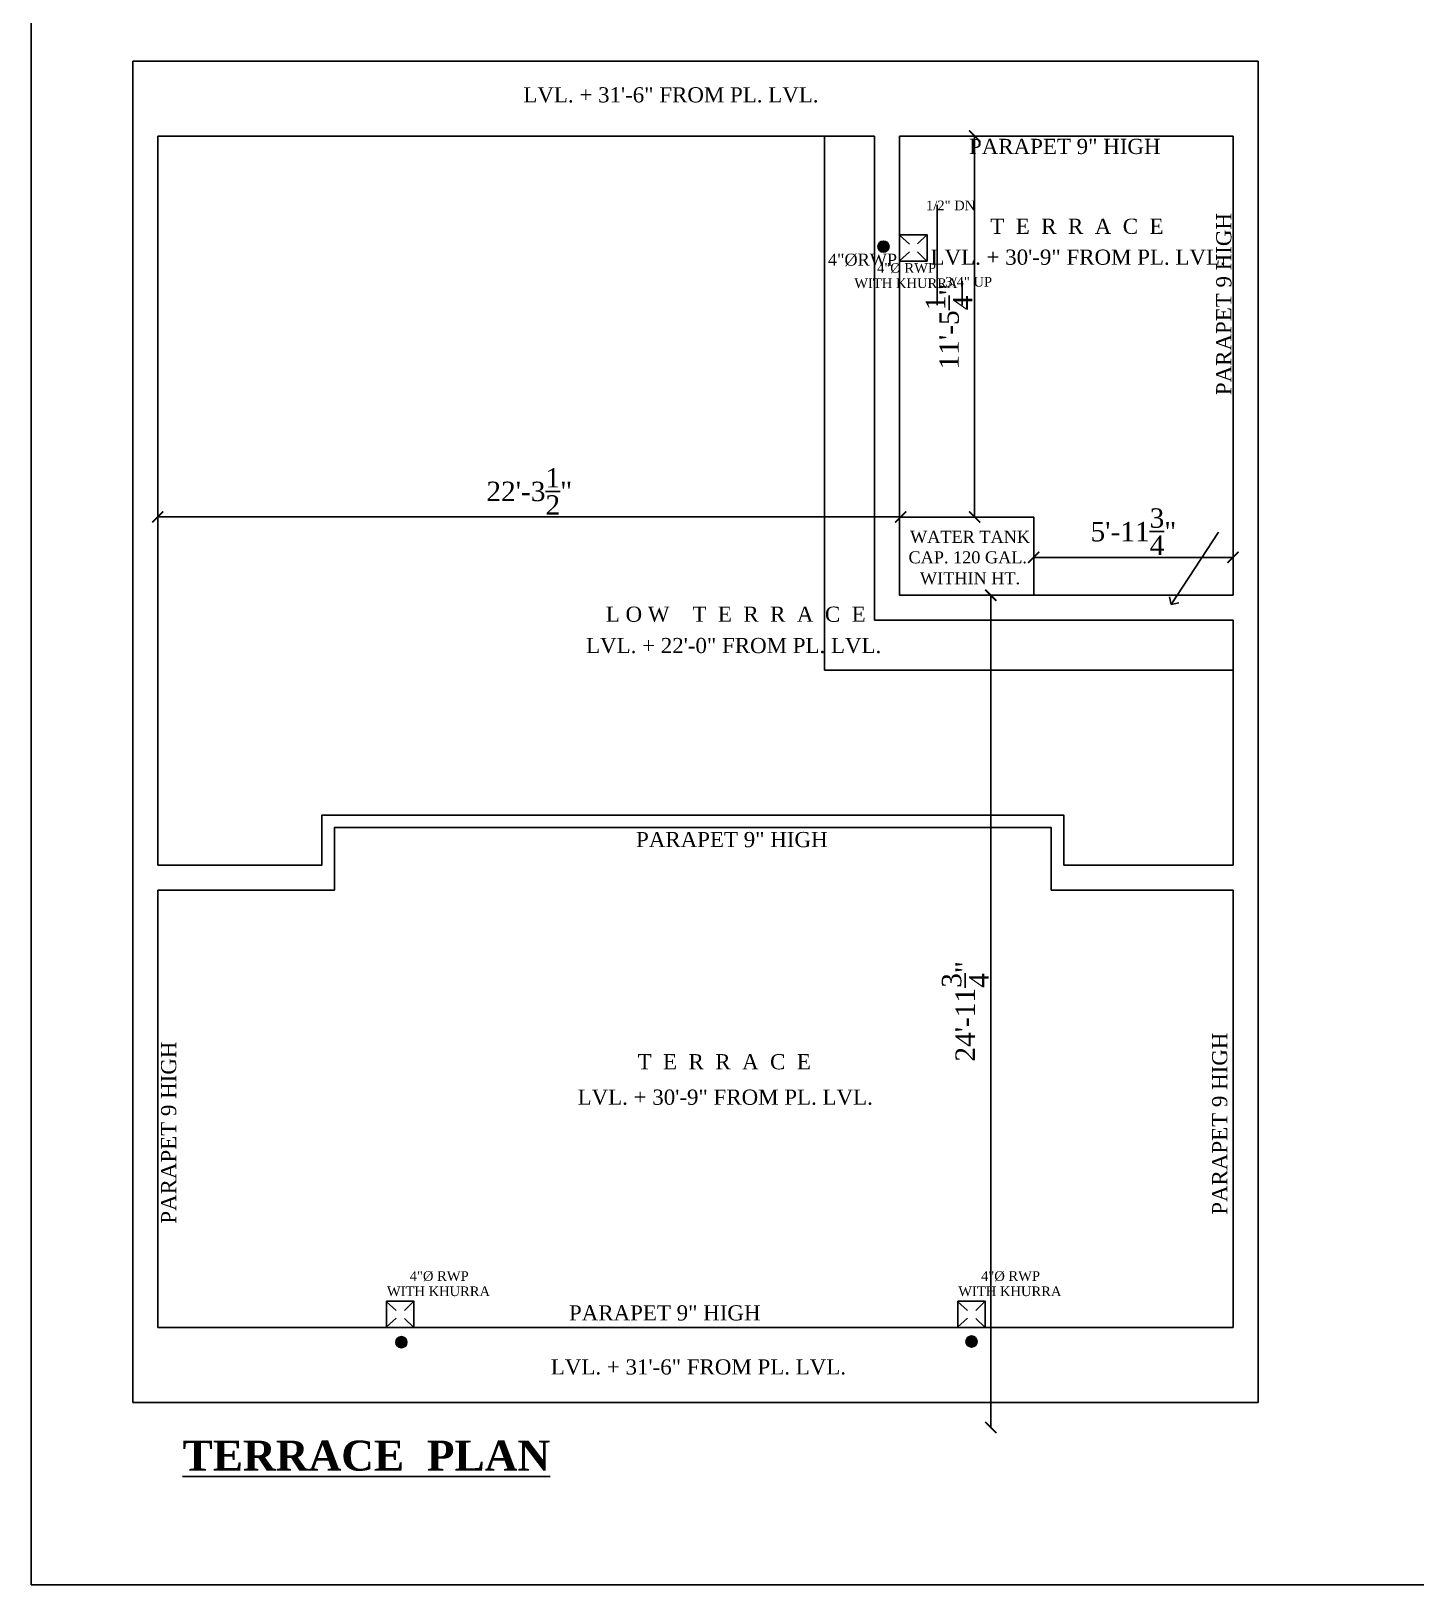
# Model space of a CAD drawing. Header units: feet. Extents: x -3489 to 100857, y -7396 to -4185.
# Drawn here: x 97909 to 98408, y -7396 to -6837 of the extents above; entities that cross this region are included whole.
import ezdxf
from ezdxf.enums import TextEntityAlignment as Align

# ---------------------------------------------------------------- set-up
doc = ezdxf.new("R2010")
doc.units = ezdxf.units.FT
doc.header["$MEASUREMENT"] = 0
doc.linetypes.add('CENTER', pattern=[2, 1.25, -0.25, 0.25, -0.25])
doc.layers.add('BLK_1_TERRACESERVICE_UTILITYDISTANCE', color=25, linetype='Continuous', true_color=0x995f4c, plot=False)
for name, color, linetype in [('SEWERAGE', 163, 'Continuous'), ('SEWRAGE', 35, 'Continuous'), ('TEXT', 5, 'Continuous'), ('TOILET FIXTURES', 35, 'Continuous'), ('WALL', 1, 'Continuous')]:
    doc.layers.add(name, color=color, linetype=linetype)
doc.styles.add('VEENI', font='times.ttf')
doc.styles.add('VINOD', font='times.ttf')
doc.dimstyles.new('VINOD 1', dxfattribs={"dimtxt": 7, "dimasz": 4, "dimexe": 0.25, "dimexo": 2, "dimgap": 1, "dimtad": 1, "dimzin": 3, "dimdsep": 46, "dimlunit": 4, "dimtxsty": 'VINOD', "dimblk": 'ARCHTICK', "dimcen": 0.09, "dimclrd": 256, "dimclre": 256, "dimclrt": 256, "dimadec": 0, "dimazin": 0, "dimtfac": 1, "dimtofl": 0, "dimtmove": 2, "dimatfit": 3, "dimldrblk": 'OPEN90', "dimfxl": 0.25, "dimtolj": 1, "dimtzin": 0, "dimlwd": -1, "dimlwe": -1, "dimarcsym": 0})

# ---------------------------------------------------------------- blocks, each defined once
blk = doc.blocks.new('_ArchTick')
at = {"color": 0, "linetype": 'ByBlock', "const_width": 0.15}
blk.add_lwpolyline([(-0.5, -0.5), (0.5, 0.5)], dxfattribs=at)
blk = doc.blocks.new('_Open90')
at = {"color": 0, "linetype": 'ByBlock', "lineweight": -2}
for p, q in [((0, 0), (-1, 0)), ((-0.5, 0.5), (0, 0)), ((0, 0), (-0.5, -0.5))]:
    blk.add_line(p, q, dxfattribs=at)
blk = doc.blocks.new('*D193')
at = {"layer": 'BLK_1_TERRACESERVICE_UTILITYDISTANCE', "linetype": 'CENTER', "transparency": 16777216}
for p, q in [((97954.74, -7010.08), (97954.74, -7011.83)), ((98222.13, -7011.58), (98222.13, -7011.33))]:
    blk.add_line(p, q, dxfattribs=at)
at = {"layer": 'BLK_1_TERRACESERVICE_UTILITYDISTANCE', "transparency": 16777216}
blk.add_line((98222.13, -7011.58), (97954.74, -7011.58), dxfattribs=at)
at = {"layer": 'Defpoints', "color": 0, "transparency": 16777216}
for p in [(97954.74, -6949.74), (97954.74, -7011.58), (98222.13, -7011.58)]:
    blk.add_point(p, dxfattribs=at)
at = {"layer": 'BLK_1_TERRACESERVICE_UTILITYDISTANCE', "transparency": 16777216, "xscale": 4, "yscale": 4, "zscale": 4, "rotation": 180}
blk.add_blockref('_ArchTick', (97954.74, -7011.58), dxfattribs=at)
at = {"layer": 'BLK_1_TERRACESERVICE_UTILITYDISTANCE', "transparency": 16777216, "xscale": 4, "yscale": 4, "zscale": 4}
blk.add_blockref('_ArchTick', (98222.13, -7011.58), dxfattribs=at)
at = {"layer": 'BLK_1_TERRACESERVICE_UTILITYDISTANCE', "transparency": 16777216, "insert": (98088.43, -7002.37), "char_height": 7, "attachment_point": 5, "style": 'VINOD'}
blk.add_mtext('\\A1;22\'-3{\\H1x;\\S1/2;}"', dxfattribs=at)
blk = doc.blocks.new('*D194')
at = {"layer": 'BLK_1_TERRACESERVICE_UTILITYDISTANCE', "linetype": 'CENTER', "transparency": 16777216}
for p, q in [((98270, -7026.14), (98270, -7026.39)), ((98341.74, -7026.14), (98341.74, -7026.39))]:
    blk.add_line(p, q, dxfattribs=at)
at = {"layer": 'BLK_1_TERRACESERVICE_UTILITYDISTANCE', "transparency": 16777216}
blk.add_line((98270, -7026.14), (98341.74, -7026.14), dxfattribs=at)
at = {"layer": 'Defpoints', "color": 0, "transparency": 16777216}
for p in [(98270, -7025.7), (98341.74, -7025.7), (98341.74, -7026.14)]:
    blk.add_point(p, dxfattribs=at)
at = {"layer": 'BLK_1_TERRACESERVICE_UTILITYDISTANCE', "transparency": 16777216, "xscale": 4, "yscale": 4, "zscale": 4, "rotation": 180}
blk.add_blockref('_ArchTick', (98270, -7026.14), dxfattribs=at)
at = {"layer": 'BLK_1_TERRACESERVICE_UTILITYDISTANCE', "transparency": 16777216, "xscale": 4, "yscale": 4, "zscale": 4}
blk.add_blockref('_ArchTick', (98341.74, -7026.14), dxfattribs=at)
at = {"layer": 'BLK_1_TERRACESERVICE_UTILITYDISTANCE', "transparency": 16777216, "insert": (98305.87, -7016.87), "char_height": 7, "attachment_point": 5, "style": 'VINOD'}
blk.add_mtext('\\A1;5\'-11{\\H1x;\\S3/4;}"', dxfattribs=at)
blk = doc.blocks.new('*D195')
at = {"layer": 'BLK_1_TERRACESERVICE_UTILITYDISTANCE', "linetype": 'CENTER', "transparency": 16777216}
for p, q in [((98248.74, -6874.41), (98248.49, -6874.41)), ((98248.74, -7011.62), (98248.49, -7011.62))]:
    blk.add_line(p, q, dxfattribs=at)
at = {"layer": 'BLK_1_TERRACESERVICE_UTILITYDISTANCE', "transparency": 16777216}
blk.add_line((98248.74, -7011.62), (98248.74, -6874.41), dxfattribs=at)
at = {"layer": 'Defpoints', "color": 0, "transparency": 16777216}
for p in [(98248.74, -6874.41), (98248.74, -6874.41), (98250.57, -7011.62)]:
    blk.add_point(p, dxfattribs=at)
at = {"layer": 'BLK_1_TERRACESERVICE_UTILITYDISTANCE', "transparency": 16777216, "xscale": 4, "yscale": 4, "zscale": 4}
for p, rotation in [((98248.74, -6874.41), 90), ((98248.74, -7011.62), 270)]:
    blk.add_blockref('_ArchTick', p, dxfattribs=dict(at, rotation=rotation))
at = {"layer": 'BLK_1_TERRACESERVICE_UTILITYDISTANCE', "transparency": 16777216, "insert": (98239.53, -6943.02), "char_height": 7, "attachment_point": 5, "rotation": 90, "style": 'VINOD'}
blk.add_mtext('\\A1;11\'-5{\\H1x;\\S1/4;}"', dxfattribs=at)
blk = doc.blocks.new('*D196')
at = {"layer": 'BLK_1_TERRACESERVICE_UTILITYDISTANCE', "linetype": 'CENTER', "transparency": 16777216}
for p, q in [((98254.53, -7039.77), (98254.28, -7039.77)), ((98254.53, -7339.43), (98254.28, -7339.43))]:
    blk.add_line(p, q, dxfattribs=at)
at = {"layer": 'BLK_1_TERRACESERVICE_UTILITYDISTANCE', "transparency": 16777216}
blk.add_line((98254.53, -7039.77), (98254.53, -7339.43), dxfattribs=at)
at = {"layer": 'Defpoints', "color": 0, "transparency": 16777216}
for p in [(98255.03, -7039.77), (98254.53, -7339.43), (98255.03, -7339.43)]:
    blk.add_point(p, dxfattribs=at)
at = {"layer": 'BLK_1_TERRACESERVICE_UTILITYDISTANCE', "transparency": 16777216, "xscale": 4, "yscale": 4, "zscale": 4}
for p, rotation in [((98254.53, -7039.77), 90), ((98254.53, -7339.43), 270)]:
    blk.add_blockref('_ArchTick', p, dxfattribs=dict(at, rotation=rotation))
at = {"layer": 'BLK_1_TERRACESERVICE_UTILITYDISTANCE', "transparency": 16777216, "insert": (98245.32, -7189.6), "char_height": 7, "attachment_point": 5, "rotation": 90, "style": 'VINOD'}
blk.add_mtext('\\A1;24\'-11{\\H1x;\\S3/4;}"', dxfattribs=at)

msp = doc.modelspace()

# ---------------------------------------------------------------- hatches: boundary and pattern name
at = {"layer": 'SEWRAGE'}
h = msp.add_hatch(dxfattribs=at)
h.set_pattern_fill('ANSI31', color=256, style=0)
h.set_pattern_definition([(45, (126445.2617, 6572.83416), (-0.08838834765, 0.08838834765), [])])
h.paths.add_polyline_path([(98213.92366, -6914.22205, 1), (98217.92366, -6914.22205, 1)])
h = msp.add_hatch(dxfattribs=at)
h.set_pattern_fill('ANSI31', color=256, style=0)
h.set_pattern_definition([(45, (126271.7617, 6178.33416), (-0.08838834765, 0.08838834765), [])])
h.paths.add_polyline_path([(98040.42366, -7308.72205, 1), (98044.42366, -7308.72205, 1)])
h = msp.add_hatch(dxfattribs=at)
h.set_pattern_fill('ANSI31', color=256, style=0)
h.set_pattern_definition([(45, (126476.94481, 6178.58272), (-0.08838834765, 0.08838834765), [])])
h.paths.add_polyline_path([(98245.60677, -7308.47349, 1), (98249.60677, -7308.47349, 1)])

# ---------------------------------------------------------------- linework, layer by layer
at = {"layer": 'SEWERAGE', "lineweight": -3, "ltscale": 0.5}
for p, q in [((98221.66965, -6910.13347), (98225.23527, -6913.30922)), ((98228.19757, -6913.28197), (98231.5475, -6909.98701)), ((98221.66965, -6919.31064), (98225.23527, -6916.13489)), ((98228.19757, -6916.16213), (98231.5475, -6919.45709)), ((98036.95172, -7294.10699), (98040.51734, -7297.28274)), ((98043.47964, -7297.2555), (98046.82956, -7293.96054)), ((98242.59819, -7294.10751), (98246.16381, -7297.28326)), ((98249.12611, -7297.25602), (98252.47603, -7293.96106)), ((98036.95172, -7303.28417), (98040.51734, -7300.10842)), ((98043.47964, -7300.13566), (98046.82956, -7303.43062)), ((98242.59819, -7303.28469), (98246.16381, -7300.10894)), ((98249.12611, -7300.13618), (98252.47603, -7303.43114))]:
    msp.add_line(p, q, dxfattribs=at)
for points in [[(98221.73877, -6909.98649), (98231.6177, -6909.98649), (98231.6177, -6919.45761), (98221.73877, -6919.45761)], [(98037.02083, -7293.96002), (98046.89976, -7293.96002), (98046.89976, -7303.43114), (98037.02083, -7303.43114)], [(98242.66731, -7293.96054), (98252.54624, -7293.96054), (98252.54624, -7303.43166), (98242.66731, -7303.43166)]]:
    msp.add_lwpolyline(points, close=True, dxfattribs=at)
at = {"layer": 'SEWRAGE'}
for centre in [(98215.92366, -6914.22205), (98042.42366, -7308.72205), (98247.60677, -7308.47349)]:
    msp.add_circle(centre, 2, dxfattribs=at)
at = {"layer": 'WALL', "ltscale": 200}
for p, q in [((97954.73877, -6847.43114), (97945.73877, -6847.43114)), ((97945.73877, -6847.43114), (97945.73877, -7330.43114)), ((97954.73877, -6847.43114), (98341.73877, -6847.43114)), ((98350.73877, -6847.43114), (98341.73877, -6847.43114)), ((98350.73877, -7330.43114), (98350.73877, -6847.43114)), ((98064.23877, -6874.41262), (97954.73877, -6874.41262)), ((97954.73877, -6874.41262), (97954.73877, -6986.93114)), ((98063.8309, -6874.41262), (98212.73877, -6874.41262)), ((98194.73877, -7066.76948), (98194.73877, -6874.41262)), ((98212.73877, -7048.76948), (98212.73877, -6874.41262)), ((98221.73877, -7039.76948), (98221.73877, -6874.41262)), ((98341.73877, -6874.41262), (98221.73877, -6874.41262)), ((98275.73877, -6874.41262), (98221.73877, -6874.41262)), ((98341.73877, -7039.76948), (98341.73877, -6874.41262)), ((97954.73877, -6986.93114), (97954.73877, -7123.43114)), ((98341.73877, -7039.76948), (98221.73877, -7039.76948)), ((98275.73877, -7039.76948), (98221.73877, -7039.76948)), ((98341.73877, -7048.76948), (98212.73877, -7048.76948)), ((98341.73877, -7136.93114), (98341.73877, -7048.76948)), ((98341.73877, -7066.76948), (98194.73877, -7066.76948)), ((97954.73877, -7123.43114), (97954.73877, -7136.93114)), ((98341.73877, -7136.93114), (98341.73877, -7123.43114)), ((97954.73877, -7145.93114), (97954.73877, -7303.43114)), ((98341.73877, -7303.43114), (98341.73877, -7145.93114)), ((97954.73877, -7303.43114), (98341.73877, -7303.43114)), ((97945.73877, -7330.43114), (97954.73877, -7330.43114)), ((97954.73877, -7330.43114), (98341.73877, -7330.43114)), ((98341.73877, -7330.43114), (98350.73877, -7330.43114))]:
    msp.add_line(p, q, dxfattribs=at)
at = {"layer": 'WALL'}
for p, q in [((98235.22418, -6899.22205), (98235.22418, -6935.31476)), ((98244.22418, -6926.72205), (98244.22418, -6935.31476))]:
    msp.add_line(p, q, dxfattribs=at)
for points in [[(97909.12966, -7396.11737), (99637.12966, -7396.11737), (99637.12966, -6316.11737), (97909.12966, -6316.11737)], [(98221.73877, -7011.62139), (98270.0009, -7011.62139), (98270.0009, -7039.76948), (98221.73877, -7039.76948)]]:
    msp.add_lwpolyline(points, close=True, dxfattribs=at)
at = {"layer": 'WALL', "ltscale": 200}
for points in [[(97954.73877, -7136.93114), (98013.77994, -7136.93114), (98013.77994, -7118.93114), (98280.79198, -7118.93114), (98280.79198, -7136.93114), (98341.73877, -7136.93114)], [(97954.73877, -7145.93114), (98018.27994, -7145.93114), (98018.27994, -7123.43114), (98276.29198, -7123.43114), (98276.29198, -7145.93114), (98341.73877, -7145.93114)]]:
    msp.add_lwpolyline(points, dxfattribs=at)

# ---------------------------------------------------------------- texts
at = {"layer": 'TEXT', "color": 5, "style": 'VINOD'}
for s, height, p in [('LVL. + 31\'-6" FROM PL. LVL.', 5.4638313, (98139.42622, -6859.61251)), ('PARAPET 9" HIGH', 5.4638313, (98281.16927, -6878.16815)), ('T  E  R  R  A  C  E', 5.4638313, (98285.54365, -6906.92279)), ('LVL. + 30\'-9" FROM PL. LVL.', 5.4638313, (98285.97765, -6918.05117)), ('WATER TANK', 4.342681, (98247.06241, -7018.76689)), ('CAP. 120 GAL. ', 4.3426815, (98247.06241, -7026.12869)), ('WITHIN HT.', 4.342681, (98247.06241, -7033.70702)), (' L O W    T  E  R  R  A  C  E', 5.4638313, (98161.72226, -7046.63166)), ('LVL. + 22\'-0" FROM PL. LVL.', 5.4638313, (98162.00263, -7057.89976)), ('PARAPET 9" HIGH', 5.4638313, (98161.33849, -7127.74972)), ('T  E  R  R  A  C  E', 5.4638313, (98158.60624, -7207.74453)), ('LVL. + 30\'-9" FROM PL. LVL.', 5.4638313, (98158.95573, -7220.51095)), ('PARAPET 9" HIGH', 5.4638313, (98137.19391, -7298.16884)), ('LVL. + 31\'-6" FROM PL. LVL.', 5.4638313, (98149.32066, -7317.65144))]:
    msp.add_text(s, height=height, dxfattribs=at).set_placement(p, align=Align.MIDDLE)
for p in [(98338.40168, -6934.92985), (98336.93519, -7230.03693), (97958.63944, -7233.26928)]:
    msp.add_text('PARAPET 9 HIGH', height=5.4638313, rotation=90, dxfattribs=at).set_placement(p, align=Align.MIDDLE)
at = {"layer": 'TEXT', "lineweight": -3, "insert": (98029.81173, -7344.15004), "char_height": 10.8, "width": 1522.7716882, "attachment_point": 2, "style": 'VINOD'}
msp.add_mtext('{\\fTimes New Roman|b1|i0|c0|p18;\\LTERRACE  PLAN}', dxfattribs=at)
at = {"layer": 'TOILET FIXTURES', "lineweight": -3, "style": 'VEENI'}
for s, height, p in [('1/2" DN', 3.47004, (98240.08275, -6899.40941)), ('4"%%CRWP', 4.33755, (98208.36514, -6918.94074)), ('4"%%C RWP', 3.47004, (98224.22858, -6921.93287)), ('WITH KHURRA', 3.47004, (98223.97811, -6927.43558)), ('3/4" UP', 3.47004, (98246.58275, -6926.90941)), ('4"%%C RWP', 3.47004, (98056.01065, -7284.9064)), ('4"%%C RWP', 3.47004, (98261.65712, -7284.90692)), ('WITH KHURRA', 3.47004, (98055.76018, -7290.40911)), ('WITH KHURRA', 3.47004, (98261.40665, -7290.40963))]:
    msp.add_text(s, height=height, dxfattribs=at).set_placement(p, align=Align.MIDDLE)

# ---------------------------------------------------------------- dimensions: what is measured, and where the dimension line sits
at = {"layer": 'BLK_1_TERRACESERVICE_UTILITYDISTANCE', "color": 37}
for base, p1, p2, picture, middle in [((98248.73877, -6874.41262), (98250.57057, -7011.62139), (98248.73877, -6874.41262), '*D195', (98239.52668, -6943.01701)), ((98254.53413, -7339.43114), (98255.02946, -7039.76948), (98255.02946, -7339.43114), '*D196', (98245.32204, -7189.60031))]:
    dim = msp.add_linear_dim(base=base, p1=p1, p2=p2, angle=90, dimstyle='VINOD 1', override={"dimfxl": 1.5, "dimfxlon": 1}, dxfattribs=at)
    dim.commit()
    dim.dimension.update_dxf_attribs({"geometry": picture, "text_midpoint": middle})
at = {"layer": 'BLK_1_TERRACESERVICE_UTILITYDISTANCE', "color": 39}
for base, p1, p2, picture, middle in [((97954.73877, -7011.5819), (98222.12621, -7011.5819), (97954.73877, -6949.74356), '*D193', (98088.43249, -7002.36981)), ((98341.73877, -7026.14157), (98270.0009, -7025.69544), (98341.73877, -7025.69544), '*D194', (98305.86984, -7016.86892))]:
    dim = msp.add_linear_dim(base=base, p1=p1, p2=p2, dimstyle='VINOD 1', override={"dimfxl": 1.5, "dimfxlon": 1}, dxfattribs=at)
    dim.commit()
    dim.dimension.update_dxf_attribs({"geometry": picture, "text_midpoint": middle})

# ---------------------------------------------------------------- leaders
at = {"layer": 'WALL'}
msp.add_leader([(98319.4603, -7043.06039), (98336.4603, -7017.06039)], dimstyle='VINOD 1', override={"dimgap": 1, "dimtad": 0, "dimfxl": 2, "dimfxlon": 1}, dxfattribs=at)

doc.saveas('drawing.dxf')
